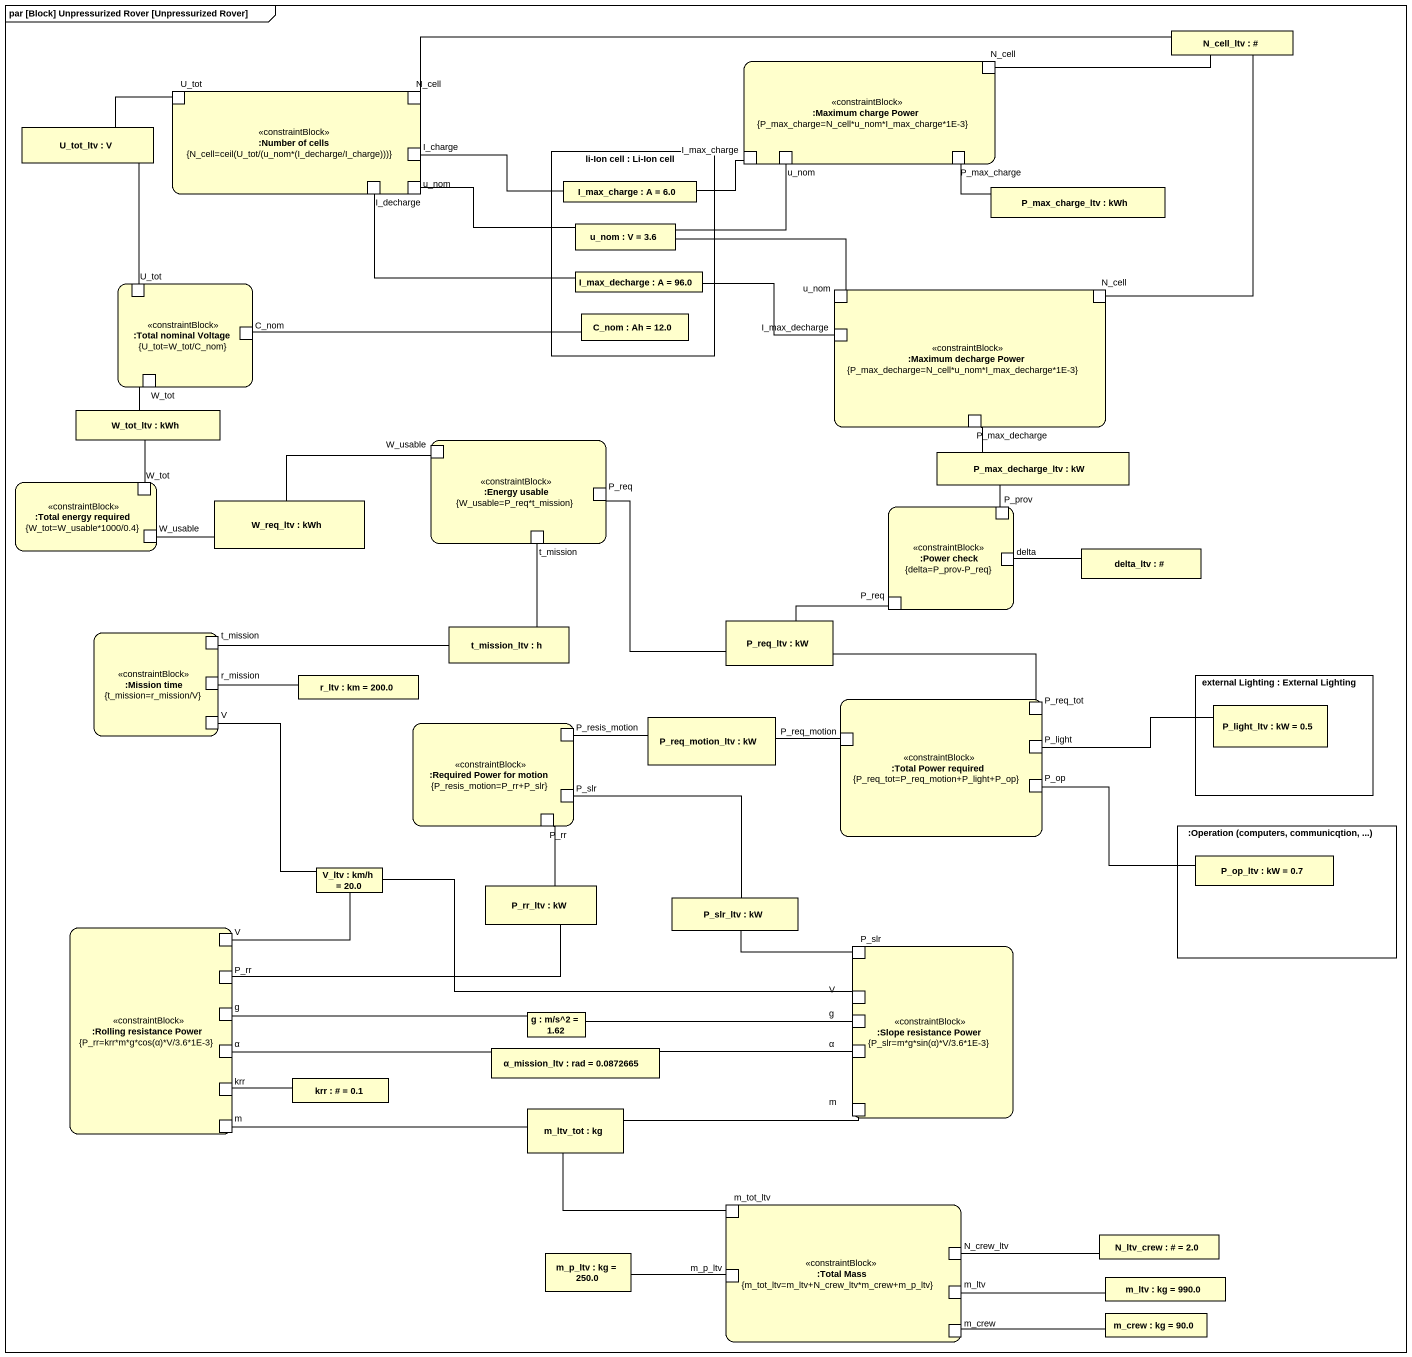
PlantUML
@startuml
mainframe par [Block] Unpressurized Rover [Unpressurized Rover]
rectangle "N_cell_ltv : #" as N_cell_ltv
rectangle ":Maximum charge Power\n{P_max_charge=N_cell*u_nom*I_max_charge*1E-3}" as Maximum_charge_Power <<constraintBlock>> {
  port N_cell
  port I_max_charge
  port u_nom
  port P_max_charge
}
rectangle ":Number of cells\n{N_cell=ceil(U_tot/(u_nom*(I_decharge/I_charge)))}" as Number_of_cells <<constraintBlock>> {
  port U_tot
  port "N_cell" as N_cell_2
  port I_charge
  port I_decharge
  port "u_nom" as u_nom_2
}
rectangle "U_tot_ltv : V" as U_tot_ltv
rectangle "li-Ion cell : Li-Ion cell" as li_Ion_cell {
  rectangle "I_max_charge : A = 6.0" as I_max_charge_2
  rectangle "u_nom : V = 3.6" as u_nom_3
  rectangle "I_max_decharge : A = 96.0" as I_max_decharge
  rectangle "C_nom : Ah = 12.0" as C_nom
}
rectangle "P_max_charge_ltv : kWh" as P_max_charge_ltv
rectangle ":Total nominal Voltage\n{U_tot=W_tot/C_nom}" as Total_nominal_Voltage <<constraintBlock>> {
  port "U_tot" as U_tot_2
  port "C_nom" as C_nom_2
  port W_tot
}
rectangle ":Maximum decharge Power\n{P_max_decharge=N_cell*u_nom*I_max_decharge*1E-3}" as Maximum_decharge_Power <<constraintBlock>> {
  port "u_nom" as u_nom_4
  port "N_cell" as N_cell_3
  port "I_max_decharge" as I_max_decharge_2
  port P_max_decharge
}
rectangle "W_tot_ltv : kWh" as W_tot_ltv
rectangle ":Energy usable\n{W_usable=P_req*t_mission}" as Energy_usable <<constraintBlock>> {
  port W_usable
  port P_req
  port t_mission
}
rectangle "P_max_decharge_ltv : kW" as P_max_decharge_ltv
rectangle ":Total energy required\n{W_tot=W_usable*1000/0.4}" as Total_energy_required <<constraintBlock>> {
  port "W_tot" as W_tot_2
  port "W_usable" as W_usable_2
}
rectangle "W_req_ltv : kWh" as W_req_ltv
rectangle ":Power check\n{delta=P_prov-P_req}" as Power_check <<constraintBlock>> {
  port P_prov
  port delta
  port "P_req" as P_req_2
}
rectangle "delta_ltv : #" as delta_ltv
rectangle "P_req_ltv : kW" as P_req_ltv
rectangle ":Mission time\n{t_mission=r_mission/V}" as Mission_time <<constraintBlock>> {
  port "t_mission" as t_mission_2
  port r_mission
  port V
}
rectangle "t_mission_ltv : h" as t_mission_ltv
rectangle "r_ltv : km = 200.0" as r_ltv
rectangle ":Total Power required\n{P_req_tot=P_req_motion+P_light+P_op}" as Total_Power_required <<constraintBlock>> {
  port P_req_tot
  port P_req_motion
  port P_light
  port P_op
}
rectangle "external Lighting : External Lighting" as external_Lighting {
  rectangle "P_light_ltv : kW = 0.5" as P_light_ltv
}
rectangle ":Required Power for motion\n{P_resis_motion=P_rr+P_slr}" as Required_Power_for_motion <<constraintBlock>> {
  port P_resis_motion
  port P_rr
  port P_slr
}
rectangle "P_req_motion_ltv : kW" as P_req_motion_ltv
rectangle ":Operation (computers, communicqtion, ...)" as Operation_computers {
  rectangle "P_op_ltv : kW = 0.7" as P_op_ltv
}
rectangle "V_ltv : km/h = 20.0" as V_ltv
rectangle "P_rr_ltv : kW" as P_rr_ltv
rectangle ":Rolling resistance Power\n{P_rr=krr*m*g*cos(α)*V/3.6*1E-3}" as Rolling_resistance_Power <<constraintBlock>> {
  port "V" as V_2
  port "P_rr" as P_rr_2
  port g
  port α
  port krr
  port m
}
rectangle "P_slr_ltv : kW" as P_slr_ltv
rectangle ":Slope resistance Power\n{P_slr=m*g*sin(α)*V/3.6*1E-3}" as Slope_resistance_Power <<constraintBlock>> {
  port "P_slr" as P_slr_2
  port "V" as V_3
  port "g" as g_3
  port "α" as α_2
  port "m" as m_2
}
rectangle "α_mission_ltv : rad = 0.0872665" as α_mission_ltv
rectangle "g : m/s^2 = 1.62" as g_2
rectangle "krr : # = 0.1" as krr_2
rectangle "m_ltv_tot : kg" as m_ltv_tot
rectangle ":Total Mass\n{m_tot_ltv=m_ltv+N_crew_ltv*m_crew+m_p_ltv}" as Total_Mass <<constraintBlock>> {
  port m_tot_ltv
  port "m_p_ltv" as m_p_ltv_2
  port N_crew_ltv
  port "m_ltv" as m_ltv_2
  port "m_crew" as m_crew_2
}
rectangle "N_ltv_crew : # = 2.0" as N_ltv_crew
rectangle "m_p_ltv : kg = 250.0" as m_p_ltv
rectangle "m_ltv : kg = 990.0" as m_ltv
rectangle "m_crew : kg = 90.0" as m_crew
N_cell -right- N_cell_ltv
U_tot -left- U_tot_ltv
N_cell_2 -right- N_cell_ltv
I_charge -right- I_max_charge_2
I_max_charge -left- I_max_charge_2
P_max_charge -right- P_max_charge_ltv
I_decharge -right- I_max_decharge
u_nom_2 -right- u_nom_3
u_nom_3 -right- u_nom
U_tot_2 -up- U_tot_ltv
u_nom_4 -left- u_nom_3
N_cell_3 -up- N_cell_ltv
C_nom_2 -right- C_nom
I_max_decharge_2 -left- I_max_decharge
W_tot -- W_tot_ltv
P_max_decharge -- P_max_decharge_ltv
W_usable -left- W_req_ltv
W_tot_2 -up- W_tot_ltv
P_req -- P_req_ltv
P_prov -up- P_max_decharge_ltv
W_usable_2 -right- W_req_ltv
t_mission -- t_mission_ltv
delta -right- delta_ltv
P_req_2 -left- P_req_ltv
t_mission_2 -right- t_mission_ltv
r_mission -right- r_ltv
P_req_tot -left- P_req_ltv
V -- V_ltv
P_resis_motion -right- P_req_motion_ltv
P_req_motion -left- P_req_motion_ltv
P_light -right- P_light_ltv
P_op -right- P_op_ltv
P_rr -- P_rr_ltv
P_slr -- P_slr_ltv
V_2 -right- V_ltv
P_rr_2 -right- P_rr_ltv
P_slr_2 -left- P_slr_ltv
g -right- g_2
V_3 -left- V_ltv
α -right- α_mission_ltv
g_3 -left- g_2
α_2 -left- α_mission_ltv
krr -right- krr_2
m -right- m_ltv_tot
m_2 -left- m_ltv_tot
m_tot_ltv -left- m_ltv_tot
m_p_ltv_2 -left- m_p_ltv
N_crew_ltv -right- N_ltv_crew
m_ltv_2 -right- m_ltv
m_crew_2 -right- m_crew
@enduml
